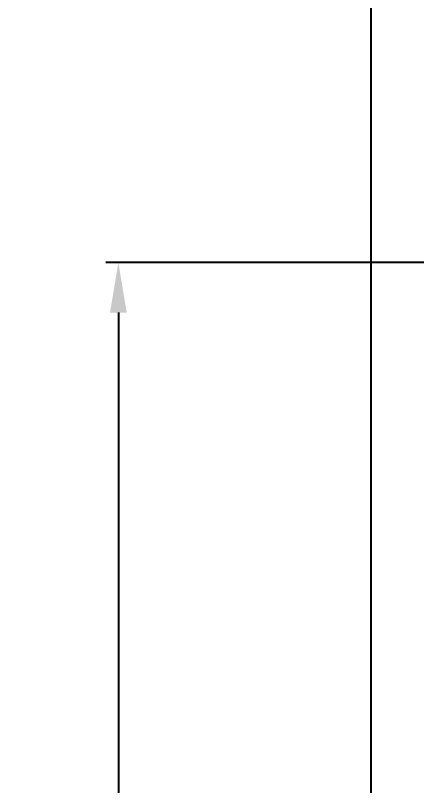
# Model space of a CAD drawing. Extents: x 2340 to 8415, y -46 to 2482.
# Drawn here: x 2340 to 2500, y 668.5 to 975.7 of the extents above; entities that cross this region are included whole.
import ezdxf

# ---------------------------------------------------------------- set-up
doc = ezdxf.new("R2010")
doc.units = 0
doc.header["$LTSCALE"] = 20
doc.header["$MEASUREMENT"] = 0
doc.layers.get('0').update_dxf_attribs({"linetype": 'CONTINUOUS'})
doc.layers.get('DEFPOINTS').update_dxf_attribs({"linetype": 'CONTINUOUS'})
doc.layers.add('6', color=6, linetype='CONTINUOUS')
doc.styles.get("Standard").update_dxf_attribs({"font": 'NanumGothic.ttf'})
doc.dimstyles.get("Standard").update_dxf_attribs({"dimtxt": 2.7, "dimasz": 2.5, "dimexe": 1.5, "dimexo": 1.5, "dimgap": 1.5, "dimtad": 1, "dimdec": 0, "dimlfac": 10, "dimzin": 0, "dimdsep": 46, "dimtxsty": 'Standard', "dimcen": 0, "dimclrt": 2, "dimadec": 0, "dimazin": 0, "dimtfac": 1, "dimtdec": 0, "dimtmove": 0, "dimatfit": 3, "dimfxl": 0, "dimtolj": 1, "dimtzin": 0, "dimarcsym": 0})

# ---------------------------------------------------------------- blocks, each defined once
blk = doc.blocks.new('*D36')
at = {"color": 3, "lineweight": -2}
for p, q in [((2551.62, 877.19), (2376.03, 877.19)), ((2381.03, 857.19), (2381.03, 321.19)), ((2535.58, 301.19), (2376.03, 301.19))]:
    blk.add_line(p, q, dxfattribs=at)
at = {"color": 3}
for points in [[(2377.7, 857.19), (2384.36, 857.19), (2381.03, 877.19)], [(2377.7, 321.19), (2384.36, 321.19), (2381.03, 301.19)]]:
    blk.add_solid(points, dxfattribs=at)
at = {"layer": 'DEFPOINTS', "color": 0}
for p in [(2553.12, 877.19), (2381.03, 301.19), (2537.08, 301.19)]:
    blk.add_point(p, dxfattribs=at)
at = {"color": 2, "insert": (2357.03, 589.19), "char_height": 26, "attachment_point": 5, "rotation": 90}
blk.add_mtext('\\A1;575', dxfattribs=at)
blk = doc.blocks.new('*D40')
at = {"color": 3, "lineweight": -2}
for p, q in [((3179.32, 698.18), (3179.32, 48.41)), ((2481.76, 299.69), (2481.76, 48.41)), ((2501.76, 53.41), (3159.32, 53.41))]:
    blk.add_line(p, q, dxfattribs=at)
at = {"color": 3}
for points in [[(2501.76, 56.74), (2501.76, 50.08), (2481.76, 53.41)], [(3159.32, 56.74), (3159.32, 50.08), (3179.32, 53.41)]]:
    blk.add_solid(points, dxfattribs=at)
at = {"layer": 'DEFPOINTS', "color": 0}
for p in [(3179.32, 699.68), (2481.76, 301.19), (3179.32, 53.41)]:
    blk.add_point(p, dxfattribs=at)
at = {"color": 2, "insert": (2830.54, 77.47), "char_height": 26, "attachment_point": 5}
blk.add_mtext('\\A1;700', dxfattribs=at)

msp = doc.modelspace()

# ---------------------------------------------------------------- linework, layer by layer
at = {"layer": '6'}
msp.add_lwpolyline([(3481.76, 2226.23), (2481.76, 2226.23), (2481.76, 301.19), (4409.26, 301.19), (4409.26, 1326.19)], dxfattribs=at)

# ---------------------------------------------------------------- dimensions: what is measured, and where the dimension line sits
dim = msp.add_linear_dim(base=(2381.03, 301.19), p1=(2553.12, 877.19), p2=(2537.08, 301.19), angle=90, text='575', dimstyle='Standard', override={"dimtxt": 26, "dimasz": 20, "dimexe": 5, "dimgap": 10, "dimlfac": 1, "dimzin": 12, "dimclrd": 3, "dimclre": 3, "dimazin": 2, "dimarcsym": 1})
dim.commit()
dim.dimension.update_dxf_attribs({"geometry": '*D36', "text_midpoint": (2381.03, 589.19), "dimtype": 160})
dim = msp.add_linear_dim(base=(3179.32, 53.41), p1=(2481.76, 301.19), p2=(3179.32, 699.68), text='700', dimstyle='Standard', override={"dimtxt": 26, "dimasz": 20, "dimexe": 5, "dimgap": 10, "dimlfac": 1, "dimzin": 12, "dimclrd": 3, "dimclre": 3, "dimazin": 2, "dimarcsym": 1})
dim.commit()
dim.dimension.update_dxf_attribs({"geometry": '*D40', "text_midpoint": (2830.54, 53.41), "dimtype": 160})

doc.saveas('drawing.dxf')
